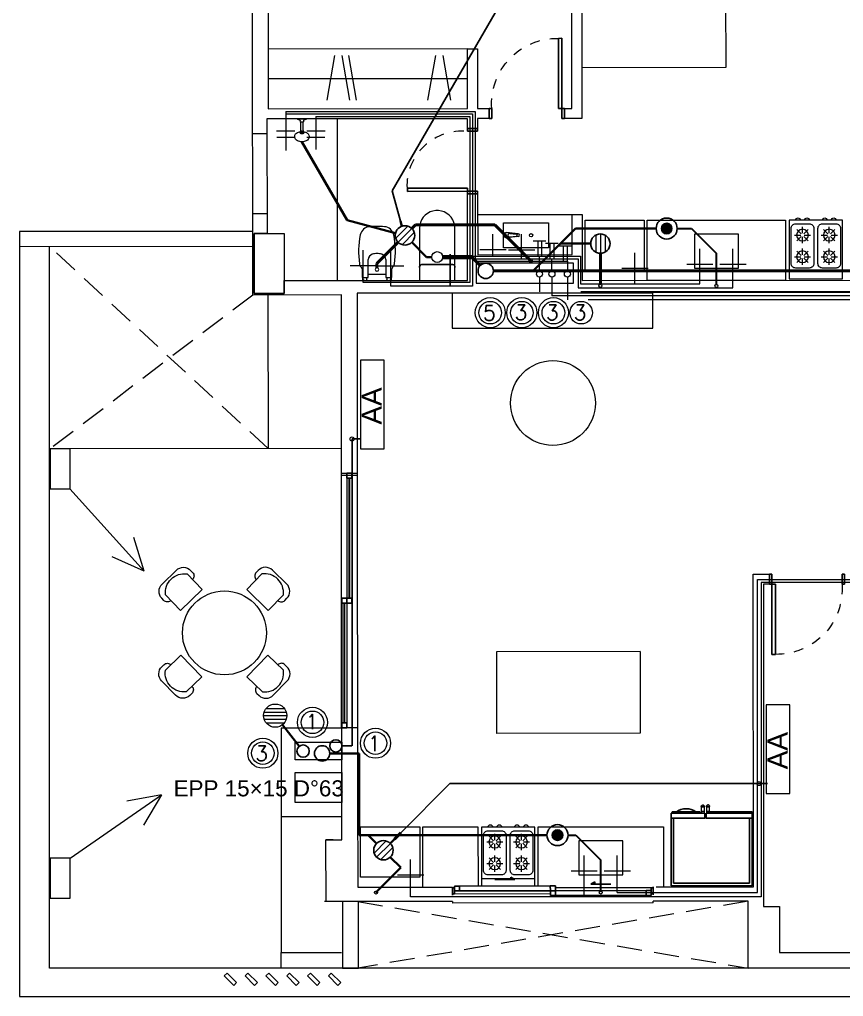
# Model space of a CAD drawing. Header units: millimetres. Extents: x 539 to 842, y -453 to -96.
# Drawn here: x 792.75 to 800.97, y -296.71 to -286.97 of the extents above; entities that cross this region are included whole.
import ezdxf

# ---------------------------------------------------------------- set-up
doc = ezdxf.new("R2010")
doc.units = ezdxf.units.MM
doc.header["$LTSCALE"] = 0.1
for name, pattern in [('ACAD_ISO02W100', [15, 12, -3]), ('CONTINUA', [0]), ('HIDDEN', [0.375, 0.25, -0.125]), ('Trazo', [0.00635, 0.003175, -0.003175])]:
    doc.linetypes.add(name, pattern=pattern)
doc.layers.get('0').update_dxf_attribs({"lineweight": 5})
for name, color, linetype, lineweight in [('00-Agua Caliente', 1, 'Continuous', 20), ('00-Agua Fria', 5, 'ACAD_ISO02W100', 20), ('00-Texto AC', 7, 'Continuous', 18), ('00-Texto AF', 7, 'Continuous', 18), ('A-DETL-GENF', 7, 'Continuous', 5), ('A-DOOR', 7, 'Continuous', 5), ('A-GENM', 7, 'Continuous', 5), ('A-GLAZ', 7, 'Continuous', 5), ('A-GLAZ-CURT', 7, 'Continuous', 5), ('A-GLAZ-CWMG', 7, 'Continuous', 5), ('A-GLAZ-SILL', 7, 'Continuous', 5), ('A-Texto Pluvial', 7, 'Continuous', 20), ('Arq-Equipamiento', 250, 'Continuous', 5), ('Lavarropa', 7, 'HIDDEN', 5), ('MUEBLES', 250, 'Continuous', 5), ('P-SANR-FIXT', 7, 'Continuous', 5)]:
    doc.layers.add(name, color=color, linetype=linetype, lineweight=lineweight)
for name, color, linetype in [('00-Pluvial', 40, 'Continuous'), ('00-Secundario', 24, 'Continuous'), ('00-Ventilacion', 3, 'Continuous'), ('Secundario', 24, 'Continuous'), ('Textos', 7, 'Continuous')]:
    doc.layers.add(name, color=color, linetype=linetype)
doc.layers.add('00-Primario', color=7, linetype='Continuous', true_color=0xff2400)
doc.layers.add('A-DOOR-HDLN', color=5, linetype='Trazo', lineweight=5, true_color=0x0000ff)
doc.styles.add('Arial', font='arial.ttf', dxfattribs={"height": 0.245883})
doc.styles.add('Romans', font='romans.shx')
doc.styles.get("Standard").update_dxf_attribs({"font": 'arial.ttf'})

# ---------------------------------------------------------------- blocks, each defined once
blk = doc.blocks.new('Family6 - Puerta OBLAK - Baño-2882893-1-TORRE-ARQ-PB')
at = {"layer": 'A-DOOR', "color": 8, "lineweight": 25}
for p, q in [((-0.3, 0.05), (-0.325, 0.05)), ((-0.325, 0.05), (-0.325, -0.05)), ((-0.3, -0.05), (-0.3, 0.05)), ((0.325, 0.05), (0.3, 0.05)), ((0.3, 0.05), (0.3, -0.05)), ((0.325, -0.05), (0.325, 0.05)), ((-0.325, -0.05), (-0.3, -0.05)), ((-0.2685, -0.0508), (-0.3, -0.0508)), ((-0.3, -0.0508), (-0.3, -0.6507)), ((-0.2685, -0.6507), (-0.2685, -0.0508)), ((0.3, -0.05), (0.325, -0.05)), ((-0.3, -0.6507), (-0.2685, -0.6507))]:
    blk.add_line(p, q, dxfattribs=at)
at = {"layer": 'A-DOOR-HDLN', "color": 8}
blk.add_arc((-0.2437, -0.1049), 0.5464, 267.40168, 5.68796, dxfattribs=at)
blk = doc.blocks.new('Family5 - Puerta OPBLAK - Dormitorio-2880729-1-TORRE-ARQ-PB')
at = {"layer": 'A-DOOR', "color": 8, "lineweight": 25}
for p, q in [((-0.35, 0.05), (-0.375, 0.05)), ((-0.375, 0.05), (-0.375, -0.05)), ((-0.35, -0.05), (-0.35, 0.05)), ((0.375, 0.05), (0.35, 0.05)), ((0.35, 0.05), (0.35, -0.05)), ((0.375, -0.05), (0.375, 0.05)), ((-0.375, -0.05), (-0.35, -0.05)), ((0.35, -0.05), (0.315, -0.05)), ((0.315, -0.05), (0.315, -0.75)), ((0.35, -0.75), (0.35, -0.05)), ((0.35, -0.05), (0.375, -0.05)), ((0.315, -0.75), (0.35, -0.75))]:
    blk.add_line(p, q, dxfattribs=at)
at = {"layer": 'A-DOOR-HDLN', "color": 8}
blk.add_arc((0.3017, -0.0967), 0.6534, 175.89838, 271.16402, dxfattribs=at)
blk = doc.blocks.new('Windows_Opening-Slide_UFME_Fenetre_Coulissante_2V - 1_20 x 2_00-2724253-1-TORRE-ARQ-PB')
at = {"layer": 'A-GLAZ', "color": 8, "lineweight": 25}
for p, q in [((-0.5775, 0.1), (-0.3775, 0.1)), ((-0.4175, 0.1231), (-0.4175, 0.1)), ((-0.3775, 0.1), (-0.4175, 0.1231)), ((0.5775, 0.148), (0.3775, 0.148)), ((-1, 0.072), (-1, -0.008)), ((-1, 0.063), (-0.98, 0.063)), ((-1, 0.005), (-1, 0.063)), ((-0.98, 0.005), (-1, 0.005)), ((-0.98, 0.063), (-0.98, 0.034)), ((-0.98, 0.034), (-0.98, -0.014)), ((-0.93, 0.034), (-0.98, 0.034)), ((-0.025, 0.034), (-0.93, 0.034)), ((-0.93, 0.034), (-0.93, -0.014)), ((-0.93, -0.014), (-0.93, 0.034)), ((-0.025, 0.082), (0.025, 0.082)), ((-0.025, 0.034), (-0.025, 0.082)), ((-0.025, -0.014), (-0.025, 0.034)), ((0.025, 0.034), (-0.025, 0.034)), ((-0.025, 0.034), (-0.025, -0.014)), ((0.025, 0.034), (-0.025, 0.034)), ((0.025, 0.034), (0.025, 0.082)), ((0.025, 0.082), (0.93, 0.082)), ((0.025, 0.082), (0.025, 0.034)), ((0.025, -0.014), (0.025, 0.034)), ((0.93, 0.034), (0.025, 0.034)), ((0.93, 0.082), (0.93, 0.034)), ((0.93, 0.082), (0.98, 0.082)), ((0.93, 0.034), (0.93, 0.082)), ((0.98, 0.034), (0.93, 0.034)), ((0.98, 0.082), (0.98, 0.034)), ((0.98, 0.063), (1, 0.063)), ((0.98, 0.005), (0.98, 0.034)), ((1, 0.005), (0.98, 0.005)), ((1, -0.008), (1, 0.072)), ((1, 0.063), (1, 0.005)), ((-0.98, -0.014), (-0.93, -0.014)), ((-0.93, -0.014), (-0.025, -0.014)), ((-0.025, -0.014), (0.025, -0.014))]:
    blk.add_line(p, q, dxfattribs=at)
at = {"layer": 'A-GLAZ', "lineweight": 25}
for p, q in [((0.3775, 0.148), (0.4175, 0.1711)), ((0.4175, 0.1711), (0.4175, 0.148))]:
    blk.add_line(p, q, dxfattribs=at)
at = {"layer": 'A-GLAZ', "color": 8}
for p, q in [((-0.98, 0.063), (-0.025, 0.063)), ((0.98, 0.005), (0.025, 0.005))]:
    blk.add_line(p, q, dxfattribs=at)
at = {"layer": 'A-GLAZ-SILL', "color": 8}
for p, q in [((-1, -0.088), (-1, -0.072)), ((-1, -0.088), (1, -0.088)), ((1, -0.072), (1, -0.088))]:
    blk.add_line(p, q, dxfattribs=at)
blk = doc.blocks.new('Cocina 51cm')
at = {"layer": 'MUEBLES', "color": 8}
for p, q in [((-0.255, -0.036), (0, -0.036)), ((0, -0.036), (0.255, -0.036)), ((-0.2145, -0.1846), (-0.1515, -0.1846)), ((-0.1908, -0.1273), (-0.1462, -0.1718)), ((-0.1335, -0.1035), (-0.1335, -0.1666)), ((-0.0762, -0.1273), (-0.1207, -0.1718)), ((-0.1154, -0.1846), (-0.0524, -0.1846)), ((0.0524, -0.1846), (0.1154, -0.1846)), ((0.0762, -0.1273), (0.1207, -0.1718)), ((0.1335, -0.1035), (0.1335, -0.1666)), ((0.1908, -0.1273), (0.1462, -0.1718)), ((0.1515, -0.1846), (0.2145, -0.1846)), ((-0.1462, -0.1973), (-0.1908, -0.2419)), ((-0.1335, -0.2026), (-0.1335, -0.2656)), ((-0.1207, -0.1973), (-0.0762, -0.2419)), ((0.1207, -0.1973), (0.0762, -0.2419)), ((0.1335, -0.2026), (0.1335, -0.2656)), ((0.1462, -0.1973), (0.1908, -0.2419)), ((-0.1908, -0.3433), (-0.1462, -0.3879)), ((-0.1335, -0.3196), (-0.1335, -0.3826)), ((-0.0762, -0.3433), (-0.1207, -0.3879)), ((0.0762, -0.3433), (0.1207, -0.3879)), ((0.1335, -0.3196), (0.1335, -0.3826)), ((0.1908, -0.3433), (0.1462, -0.3879)), ((-0.2145, -0.4006), (-0.1515, -0.4006)), ((-0.1462, -0.4134), (-0.1908, -0.4579)), ((-0.1335, -0.4187), (-0.1335, -0.4817)), ((-0.1207, -0.4134), (-0.0762, -0.4579)), ((-0.1154, -0.4006), (-0.0524, -0.4006)), ((0.0524, -0.4006), (0.1154, -0.4006)), ((0.1207, -0.4134), (0.0762, -0.4579)), ((0.1335, -0.4187), (0.1335, -0.4817)), ((0.1462, -0.4134), (0.1908, -0.4579)), ((0.1515, -0.4006), (0.2145, -0.4006))]:
    blk.add_line(p, q, dxfattribs=at)
blk.add_lwpolyline([(-0.265, 0.036), (0.265, 0.036), (0.265, -0.5492), (-0.265, -0.5492)], close=True, dxfattribs=at)
for points in [[(-0.201, -0.5132), (-0.0659, -0.5132, 0.414214), (-0.0209, -0.4682), (-0.0209, -0.117, 0.414214), (-0.0659, -0.072), (-0.201, -0.072, 0.414214), (-0.246, -0.117), (-0.246, -0.4682, 0.414214)], [(0.0659, -0.5132), (0.201, -0.5132, 0.414214), (0.246, -0.4682), (0.246, -0.117, 0.414214), (0.201, -0.072), (0.0659, -0.072, 0.414214), (0.0209, -0.117), (0.0209, -0.4682, 0.414214)]]:
    blk.add_lwpolyline(points, format="xyb", close=True, dxfattribs=at)
for centre in [(-0.1335, -0.1846), (0.1335, -0.1846), (-0.1335, -0.4006), (0.1335, -0.4006)]:
    blk.add_circle(centre, 0.0585, dxfattribs=at)
for centre in [(-0.1782, -0.5492), (-0.0887, -0.5492), (0.0887, -0.5492), (0.1782, -0.5492)]:
    blk.add_arc(centre, 0.0225, 180, 0, dxfattribs=at)
blk = doc.blocks.new('GE_Profile_Stainless_Steel_256_cu_ft_Side-by-Side_Refrigerator_ENERGY_STAR_7908 - GE_Profile_Stainless_Steel_256_cu_ft_Side-by-Side_Refrigerator_ENERGY_STAR_7908-2745218-2-TORRE-ARQ- PB _-2_14_')
at = {"layer": 'A-GENM', "color": 8, "lineweight": 25}
for p, q in [((-0.404, 0.4445), (-0.404, -0.2302)), ((0.404, 0.4445), (-0.404, 0.4445)), ((-0.3786, -0.2302), (-0.3786, 0.4191)), ((-0.3786, 0.4191), (0.3786, 0.4191)), ((0.3786, 0.4191), (0.3786, -0.2302)), ((0.404, -0.2302), (0.404, 0.4445)), ((-0.067, -0.2302), (-0.404, -0.2302)), ((-0.404, -0.2302), (-0.404, -0.2805)), ((-0.404, -0.2302), (-0.3786, -0.2302)), ((-0.404, -0.2805), (-0.067, -0.2805)), ((-0.1175, -0.2805), (-0.3937, -0.2805)), ((-0.3937, -0.2805), (-0.3937, -0.2912)), ((-0.3937, -0.2912), (-0.1175, -0.2912)), ((-0.1552, -0.29), (-0.3526, -0.29)), ((-0.1175, -0.2912), (-0.1175, -0.2805)), ((-0.067, -0.2805), (-0.067, -0.2302)), ((0.404, -0.2302), (-0.0543, -0.2302)), ((-0.0543, -0.2302), (-0.0543, -0.2805)), ((-0.0543, -0.2805), (0.404, -0.2805)), ((0.404, -0.2805), (-0.0316, -0.2805)), ((-0.0316, -0.2805), (-0.0316, -0.2912)), ((-0.0316, -0.2912), (0.404, -0.2912)), ((0.3786, -0.2302), (0.404, -0.2302)), ((0.404, -0.2805), (0.404, -0.2302)), ((0.404, -0.2912), (0.404, -0.2805))]:
    blk.add_line(p, q, dxfattribs=at)
at = {"layer": 'A-GENM', "color": 8}
for p, q in [((-0.103, -0.3007), (-0.103, -0.2833)), ((-0.0712, -0.284), (-0.0712, -0.3014)), ((-0.0543, -0.2302), (-0.067, -0.2302)), ((-0.0508, -0.3023), (-0.0508, -0.2849)), ((-0.0191, -0.2912), (-0.0191, -0.3015)), ((-0.103, -0.3381), (-0.103, -0.3007)), ((-0.103, -0.3451), (-0.103, -0.3381)), ((-0.0712, -0.3014), (-0.0712, -0.3391)), ((-0.0712, -0.3391), (-0.0712, -0.3462)), ((-0.0508, -0.3399), (-0.0508, -0.3023)), ((-0.0508, -0.347), (-0.0508, -0.3399)), ((-0.0191, -0.3015), (-0.0191, -0.3389)), ((-0.0191, -0.3389), (-0.0191, -0.346))]:
    blk.add_line(p, q, dxfattribs=at)
at = {"layer": 'A-GENM', "color": 8, "flags": 128}
for points in [[(-0.103, -0.3381), (-0.103, -0.3378), (-0.103, -0.3373), (-0.103, -0.3365), (-0.103, -0.3354), (-0.103, -0.3341), (-0.103, -0.3325), (-0.103, -0.3307), (-0.103, -0.3286), (-0.103, -0.3262), (-0.103, -0.3236), (-0.103, -0.3208), (-0.103, -0.3177), (-0.103, -0.3143), (-0.103, -0.3108), (-0.103, -0.307), (-0.103, -0.303), (-0.103, -0.3007)], [(-0.0191, -0.3015), (-0.0191, -0.3056), (-0.0191, -0.3096), (-0.0191, -0.3132), (-0.0191, -0.3167), (-0.0191, -0.3199), (-0.0191, -0.3229), (-0.0191, -0.3257), (-0.0191, -0.3281), (-0.0191, -0.3304), (-0.0191, -0.3324), (-0.0191, -0.3341), (-0.0191, -0.3356), (-0.0191, -0.3368), (-0.0191, -0.3377), (-0.0191, -0.3384), (-0.0191, -0.3388), (-0.0191, -0.3389)]]:
    blk.add_lwpolyline(points, dxfattribs=at)
at = {"layer": 'A-GENM', "color": 8, "lineweight": 25, "flags": 128}
for points in [[(-0.0712, -0.3462), (-0.0772, -0.3431), (-0.0836, -0.3415), (-0.0903, -0.3413), (-0.0968, -0.3425), (-0.103, -0.3451)], [(-0.103, -0.3451), (-0.1024, -0.3492), (-0.1009, -0.3529), (-0.0985, -0.3562), (-0.0953, -0.3587), (-0.0916, -0.3604), (-0.0876, -0.361), (-0.0836, -0.3606), (-0.0797, -0.3592), (-0.0764, -0.3569), (-0.0738, -0.3538), (-0.072, -0.3501), (-0.0712, -0.3462)], [(-0.0191, -0.346), (-0.0252, -0.3433), (-0.0317, -0.3421), (-0.0384, -0.3423), (-0.0449, -0.344), (-0.0508, -0.347)], [(-0.0508, -0.347), (-0.05, -0.351), (-0.0483, -0.3546), (-0.0456, -0.3577), (-0.0423, -0.36), (-0.0385, -0.3614), (-0.0344, -0.3618), (-0.0304, -0.3612), (-0.0267, -0.3595), (-0.0235, -0.357), (-0.0211, -0.3538), (-0.0196, -0.35), (-0.0191, -0.346)]]:
    blk.add_lwpolyline(points, dxfattribs=at)
at = {"layer": 'A-GENM', "color": 8, "lineweight": 25}
blk.add_arc((-0.2539, -0.1634), 0.1605, 232.06769, 307.93231, dxfattribs=at)
at = {"layer": 'A-GENM', "color": 8}
for centre, start_param, end_param in [((-0.0879, -0.302), 0.990204, 2.086934), ((-0.0341, -0.3028), 1.493351, 2.151389)]:
    blk.add_ellipse(centre, major_axis=(0.0304, 0), ratio=0.707107, start_param=start_param, end_param=end_param, dxfattribs=at)
for points in [[(-0.103, -0.3007), (-0.0991, -0.299), (-0.0915, -0.2973), (-0.0802, -0.298), (-0.074, -0.3001), (-0.0712, -0.3014)], [(-0.0508, -0.3023), (-0.0471, -0.3005), (-0.0396, -0.2984), (-0.0283, -0.2986), (-0.022, -0.3003), (-0.0191, -0.3015)]]:
    blk.add_open_spline(points, degree=3, knots=[0, 0, 0, 0, 0.4, 0.7, 1, 1, 1, 1], dxfattribs=at)
blk = doc.blocks.new('Shower-Valve_Trim-KOHLER-Alteo-K-TS45106 - 2_5 GPM_ 2BZ-Oil-Rubed Nickel-V7-2-TORRE-ARQ- PB _-2_14_')
at = {"layer": 'P-SANR-FIXT', "color": 8}
for p, q in [((2.5274, -14.2181), (2.5169, -14.2613)), ((2.5304, -14.2201), (2.5274, -14.2181)), ((2.5169, -14.2613), (2.5063, -14.3045)), ((2.5063, -14.3045), (2.5099, -14.304)), ((2.5273, -14.281), (2.5422, -14.2823)), ((2.5491, -14.2543), (2.5352, -14.2486)), ((2.5433, -14.2816), (2.544, -14.2785)), ((2.544, -14.2785), (2.5489, -14.2585)), ((2.544, -14.2785), (2.6228, -14.2978)), ((2.5489, -14.2585), (2.5496, -14.2555)), ((2.6277, -14.2778), (2.5489, -14.2585)), ((2.6228, -14.2978), (2.6275, -14.299)), ((2.6273, -14.3012), (2.6353, -14.3032)), ((2.6277, -14.2778), (2.6324, -14.2789)), ((2.6412, -14.2788), (2.6333, -14.2768)), ((2.6353, -14.3032), (2.6403, -14.3044)), ((2.6412, -14.2788), (2.6463, -14.28))]:
    blk.add_line(p, q, dxfattribs=at)
for centre, radius, start, end in [((2.5286, -14.2227), 0.00317, 6.88973, 54.99277), ((2.3096, -14.2492), 0.2237, 0.86448, 6.88973), ((2.5094, -14.3008), 0.00318, 277.49573, 325.59877), ((2.3275, -14.1762), 0.2237, 325.59877, 331.62402), ((2.527, -14.284), 0.00308, 84.79207, 151.62402), ((2.5364, -14.2458), 0.00308, 180.86448, 247.69643), ((2.5423, -14.2813), 0.000995, 264.79207, 346.24425), ((2.5487, -14.2552), 0.000995, 346.24425, 67.69643), ((2.629, -14.2944), 0.00706, 209.18005, 256.24425), ((2.6316, -14.2837), 0.00706, 76.24425, 123.30845), ((2.7252, -14.3132), 0.0905, 173.6216, 201.40538), ((2.6532, -14.2979), 0.0156, 203.24425, 228.68804), ((2.6423, -14.2962), 0.00848, 256.24425, 285.40268), ((2.7256, -14.3114), 0.0905, 131.08312, 158.8669), ((2.6414, -14.2929), 0.0119, 285.40268, 336.41209), ((2.6547, -14.2917), 0.0156, 103.80047, 129.24425), ((2.6364, -14.3294), 0.0206, 46.321, 64.72443), ((2.6442, -14.2882), 0.00848, 47.08582, 76.24425), ((2.6419, -14.2907), 0.0119, 356.07641, 47.08582), ((2.639, -14.2912), 0.0148, 333.96033, 346.24425), ((2.639, -14.2912), 0.0148, 346.24425, 358.52817), ((2.6544, -14.2561), 0.0206, 267.76407, 286.1675), ((2.697, -14.2785), 0.0469, 98.13329, 131.08312), ((2.696, -14.2716), 0.0399, 63.16756, 98.13329), ((2.6956, -14.2724), 0.0408, 36.25317, 63.16756), ((2.6759, -14.2869), 0.0652, 13.90573, 36.25317), ((2.642, -14.2919), 0.0998, 333.27475, 346.24425), ((2.642, -14.2919), 0.0998, 346.24425, 359.21375), ((2.6548, -14.2921), 0.0869, 359.21375, 13.90573), ((2.6846, -14.3292), 0.0469, 201.40538, 234.35521), ((2.6805, -14.3348), 0.0399, 234.35521, 269.32094), ((2.6805, -14.334), 0.0408, 269.32094, 296.23533), ((2.6697, -14.312), 0.0652, 296.23533, 318.58277), ((2.6535, -14.2977), 0.0869, 318.58277, 333.27475)]:
    blk.add_arc(centre, radius, start, end, dxfattribs=at)
for centre, major_axis, start_param, end_param in [((2.63, -14.289), (0.0025, 0.01), 3.141593, 4.712389), ((2.63, -14.289), (0.0025, 0.01), 4.712389, 6.283185), ((2.6499, -14.2938), (0.0042, 0.0171), 2.888228, 4.712389), ((2.6499, -14.2938), (0.00241, 0.00985), 3.041039, 4.712389), ((2.6499, -14.2938), (0.0042, 0.0171), 4.712389, 6.53655), ((2.6499, -14.2938), (0.00241, 0.00985), 4.712389, 6.383739)]:
    blk.add_ellipse(centre, major_axis=major_axis, ratio=0.707107, start_param=start_param, end_param=end_param, dxfattribs=at)
for points in [[(2.6393, -14.2912), (2.6389, -14.2927), (2.6378, -14.2956), (2.6351, -14.2992), (2.632, -14.301), (2.6293, -14.3015), (2.628, -14.3014), (2.6273, -14.3012)], [(2.6393, -14.2912), (2.6397, -14.2897), (2.64, -14.2867), (2.6392, -14.2823), (2.6374, -14.2792), (2.6352, -14.2775), (2.634, -14.277), (2.6333, -14.2768)]]:
    blk.add_open_spline(points, degree=3, knots=[1.570796, 1.570796, 1.570796, 1.570796, 1.963495, 2.356194, 2.748894, 2.945243, 3.141593, 3.141593, 3.141593, 3.141593], dxfattribs=at)
blk = doc.blocks.new('Sanitary_Toilets_Ceramica-Catalano_Zero-70-One-Piece-Close-Coupled-Syphonic - Default-V1-2-TORRE-ARQ- PB _-2_14_')
at = {"layer": 'A-DETL-GENF', "color": 8}
for p, q in [((0.0444, 0.177), (0.0015, 0.177)), ((0.0887, 0.177), (0.0444, 0.177)), ((0.1331, 0.177), (0.0887, 0.177)), ((0.1331, 0.177), (0.1423, 0.1755)), ((0.524, 0.177), (0.1331, 0.177)), ((0.1423, 0.1755), (0.1331, 0.177)), ((0.1423, 0.1755), (0.1507, 0.1713)), ((0.1507, 0.1713), (0.1423, 0.1755)), ((0.1507, 0.1713), (0.1573, 0.1646)), ((0.1573, 0.1646), (0.1507, 0.1713)), ((0.1573, 0.1646), (0.1616, 0.1563)), ((0.1616, 0.1563), (0.1573, 0.1646)), ((0.1616, 0.1563), (0.1631, 0.147)), ((0.1631, 0.147), (0.1616, 0.1563)), ((0.1631, 0.147), (0.1631, -0.147)), ((0.1631, 0.098), (0.1631, 0.147)), ((0.1631, 0.049), (0.1631, 0.098)), ((0.5531, 0.1746), (0.524, 0.177)), ((0.5815, 0.1674), (0.5531, 0.1746)), ((0.6082, 0.1557), (0.5815, 0.1674)), ((0.6327, 0.1397), (0.6082, 0.1557)), ((0.6542, 0.1199), (0.6327, 0.1397)), ((0.6722, 0.0968), (0.6542, 0.1199)), ((0.1631, 0), (0.1631, 0.049)), ((0.6861, 0.0711), (0.6722, 0.0968)), ((0.6956, 0.0435), (0.6861, 0.0711)), ((0.7004, 0.0146), (0.6956, 0.0435)), ((0.7004, -0.0146), (0.7004, 0.0146)), ((0.1631, -0.049), (0.1631, 0)), ((0.1631, -0.098), (0.1631, -0.049)), ((0.6542, -0.1199), (0.6722, -0.0968)), ((0.6722, -0.0968), (0.6861, -0.0711)), ((0.6861, -0.0711), (0.6956, -0.0435)), ((0.6956, -0.0435), (0.7004, -0.0146)), ((0.0015, -0.177), (0.0444, -0.177)), ((0.0444, -0.177), (0.0887, -0.177)), ((0.0887, -0.177), (0.1331, -0.177)), ((0.1423, -0.1755), (0.1331, -0.177)), ((0.1331, -0.177), (0.1423, -0.1755)), ((0.1331, -0.177), (0.524, -0.177)), ((0.1507, -0.1713), (0.1423, -0.1755)), ((0.1423, -0.1755), (0.1507, -0.1713)), ((0.1573, -0.1646), (0.1507, -0.1713)), ((0.1507, -0.1713), (0.1573, -0.1646)), ((0.1616, -0.1563), (0.1573, -0.1646)), ((0.1573, -0.1646), (0.1616, -0.1563)), ((0.1631, -0.147), (0.1616, -0.1563)), ((0.1616, -0.1563), (0.1631, -0.147)), ((0.1631, -0.147), (0.1631, -0.098)), ((0.524, -0.177), (0.5531, -0.1746)), ((0.5531, -0.1746), (0.5815, -0.1674)), ((0.5815, -0.1674), (0.6082, -0.1557)), ((0.6082, -0.1557), (0.6327, -0.1397)), ((0.6327, -0.1397), (0.6542, -0.1199))]:
    blk.add_line(p, q, dxfattribs=at)
blk = doc.blocks.new('Vitreous china bidet _ Debba _ Roca _ 355994xx0 - White - Debba- Roca-2705266-2-TORRE-ARQ- PB _-2_14_')
at = {"layer": 'P-SANR-FIXT', "color": 8}
for p, q in [((0.0357, 0.0802), (0.0357, 0.2622)), ((0.2143, 0.2622), (0.2143, 0.0802)), ((-0.0236, 0.1689), (-0.0236, 0.0802)), ((0.0357, 0.1159), (0.2143, 0.1159)), ((0.2736, 0.0802), (0.2738, 0.1687)), ((-0.0236, 0.0802), (-0.0194, 0.0802)), ((-0.0194, 0.0802), (-0.0194, 0.0596)), ((-0.0194, 0.0802), (0.0221, 0.0802)), ((-0.0194, 0.0596), (-0.006, 0.0596)), ((-0.006, 0.0596), (-0.006, 0.0508)), ((0.0221, 0.0802), (0.0357, 0.0802)), ((0.0221, 0.0596), (0.0221, 0.0802)), ((0.026, 0.0596), (0.0221, 0.0596)), ((0.026, 0.0508), (0.026, 0.0596)), ((0.2143, 0.0802), (0.2279, 0.0802)), ((0.224, 0.0596), (0.2279, 0.0596)), ((0.224, 0.0508), (0.224, 0.0596)), ((0.2279, 0.0802), (0.2694, 0.0802)), ((0.2279, 0.0596), (0.2279, 0.0802)), ((0.256, 0.0508), (0.256, 0.0596)), ((0.256, 0.0596), (0.2694, 0.0596)), ((0.2694, 0.0596), (0.2694, 0.0802)), ((0.2694, 0.0802), (0.2736, 0.0802))]:
    blk.add_line(p, q, dxfattribs=at)
for centre, radius, start, end in [((0.0575, 0.4868), 0.1013, 93.86915, 168.75559), ((0.125, -0.5106), 1.1009, 86.13085, 93.86915), ((0.1925, 0.4868), 0.1013, 11.24441, 86.13085), ((0.8089, 0.3374), 0.8673, 168.75559, 187.87391), ((-0.5589, 0.3374), 0.8673, 352.12609, 11.24441), ((0.1, 0.2529), 0.0649, 110.16908, 171.83092), ((0.1293, 0.1353), 0.1859, 91.32885, 106.15101), ((0.1207, 0.1353), 0.1859, 73.84899, 88.67115), ((0.15, 0.2529), 0.0649, 8.16908, 69.83092), ((0.0086, 0.2267), 0.0594, 187.87391, 225.1331), ((0.2414, 0.2267), 0.0594, 311.25476, 352.12609), ((-0.0411, 0.1689), 0.0175, 0, 63.70008), ((0.125, 0.1608), 0.0175, 0, 180), ((0.125, 0.1608), 0.0175, 180, 0), ((0.2904, 0.1686), 0.0167, 126.27151, 179.72849)]:
    blk.add_arc(centre, radius, start, end, dxfattribs=at)
blk = doc.blocks.new('Bacha 45x25cm')
at = {"layer": 'MUEBLES', "color": 8}
for p, q in [((0.1116, 0.1456), (0.0994, 0.0278)), ((0.1062, 0.0625), (0.1134, 0.1271)), ((0.1367, 0.1258), (0.1438, 0.0625)), ((0.1384, 0.1456), (0.1506, 0.0278))]:
    blk.add_line(p, q, dxfattribs=at)
blk.add_lwpolyline([(0, 0.45), (0.25, 0.45), (0.25, 0), (0, 0)], close=True, dxfattribs=at)
blk.add_circle((0.125, 0.275), 0.0166, dxfattribs=at)
for centre, radius, start, end in [((0.125, 0.1456), 0.0134, 0, 180), ((0.125, 0.1258), 0.0117, 360, 173.64144), ((0.125, 0.0278), 0.0256, 168.17214, 11.82786), ((0.125, 0.0625), 0.0188, 167.28289, 12.84679)]:
    blk.add_arc(centre, radius, start, end, dxfattribs=at)
blk = doc.blocks.new('Panel de sistema - Acristalado-1102633-TORRE1-1 PISO')
at = {"layer": 'A-GLAZ-CURT', "lineweight": 18}
for p, q in [((0.5973, 0.005), (-0.5973, 0.005)), ((-0.5973, 0.005), (-0.5973, -0.005)), ((0.5973, -0.005), (0.5973, 0.005)), ((-0.5973, -0.005), (0.5973, -0.005))]:
    blk.add_line(p, q, dxfattribs=at)
blk = doc.blocks.new('Montante rectangular - 50x50-1102634-TORRE1-1 PISO')
at = {"layer": 'A-GLAZ-CWMG', "lineweight": 25}
for p, q in [((0, 0.025), (-0.05, 0.025)), ((-0.05, 0.025), (-0.05, -0.025)), ((0, -0.025), (0, 0.025)), ((-0.05, -0.025), (0, -0.025))]:
    blk.add_line(p, q, dxfattribs=at)
blk = doc.blocks.new('Montante rectangular - 50x50-1102635-TORRE1-1 PISO')
at = {"layer": 'A-GLAZ-CWMG', "lineweight": 25}
for p, q in [((-0.05, 0.025), (0, 0.025)), ((-0.05, -0.025), (-0.05, 0.025)), ((0, 0.025), (0, -0.025)), ((0, -0.025), (-0.05, -0.025))]:
    blk.add_line(p, q, dxfattribs=at)
blk = doc.blocks.new('Montante rectangular - 50x50-1088808-TORRE1-1 PISO')
at = {"layer": 'A-GLAZ-CWMG'}
for p, q in [((17.9027, 2.1642), (17.9027, 0.9696)), ((17.9527, 2.1642), (17.9527, 0.9696))]:
    blk.add_line(p, q, dxfattribs=at)
blk = doc.blocks.new('mesad')
at = {"layer": 'MUEBLES'}
for points in [[(-0.3235, 0.533), (-0.3235, 0.533, 0.414214), (-0.3245, 0.6037), (-0.3454, 0.6241, 0.414214), (-0.4868, 0.6222), (-0.6263, 0.4788, 0.414214), (-0.6244, 0.3374), (-0.6035, 0.3171, 0.414214), (-0.5328, 0.318), (-0.5328, 0.318)], [(0.3235, 0.533), (0.3235, 0.533, -0.414214), (0.3245, 0.6037), (0.3454, 0.6241, -0.414214), (0.4868, 0.6222), (0.6263, 0.4788, -0.414214), (0.6244, 0.3374), (0.6035, 0.3171, -0.414214), (0.5328, 0.318), (0.5328, 0.318)], [(-0.533, -0.3235), (-0.533, -0.3235, 0.414214), (-0.6037, -0.3245), (-0.6241, -0.3454, 0.414214), (-0.6222, -0.4868), (-0.4788, -0.6263, 0.414214), (-0.3374, -0.6244), (-0.3171, -0.6035, 0.414214), (-0.318, -0.5328), (-0.318, -0.5328)], [(0.533, -0.3235), (0.533, -0.3235, -0.414214), (0.6037, -0.3245), (0.6241, -0.3454, -0.414214), (0.6222, -0.4868), (0.4788, -0.6263, -0.414214), (0.3374, -0.6244), (0.3171, -0.6035, -0.414214), (0.318, -0.5328), (0.318, -0.5328)]]:
    blk.add_lwpolyline(points, format="xyb", dxfattribs=at)
for points in [[(-0.5893, 0.3731), (-0.4344, 0.2223), (-0.2251, 0.4372), (-0.3801, 0.5881, 0.490132)], [(0.5893, 0.3731), (0.4344, 0.2223), (0.2251, 0.4372), (0.3801, 0.5881, -0.490132)], [(-0.3731, -0.5893), (-0.2223, -0.4344), (-0.4372, -0.2251), (-0.5881, -0.3801, 0.490132)], [(0.3731, -0.5893), (0.2223, -0.4344), (0.4372, -0.2251), (0.5881, -0.3801, -0.490132)]]:
    blk.add_lwpolyline(points, format="xyb", close=True, dxfattribs=at)
at = {"layer": 'MUEBLES', "ltscale": 1e-05}
blk.add_circle((0, 0), 0.4185, dxfattribs=at)
blk = doc.blocks.new('Montante rectangular - 4x15 a 45_-1095820-TORRE1-1 PISO')
at = {"layer": 'A-GLAZ-CWMG', "lineweight": 25}
for p, q in [((-0.0619, 0.0336), (-0.0336, 0.0619)), ((0.0336, -0.0619), (-0.0619, 0.0336)), ((-0.0336, 0.0619), (0.0619, -0.0336)), ((0.0619, -0.0336), (0.0336, -0.0619))]:
    blk.add_line(p, q, dxfattribs=at)
blk = doc.blocks.new('T1-2 A 4P-2020')
at = {"color": 8, "lineweight": 5}
for p, q in [((4090.5396, 1308.9634), (4090.5337, 1314.8459)), ((4090.6903, 1314.2311), (4090.6938, 1310.8216)), ((4093.725, 1310.8246), (4093.7227, 1313.1418)), ((4093.8227, 1313.1419), (4093.8251, 1310.7247)), ((4095.2579, 1312.0473), (4095.2595, 1311.2334)), ((4092.6827, 1311.4188), (4090.6932, 1311.4168)), ((4092.6827, 1311.4188), (4092.7827, 1311.4189)), ((4092.6833, 1310.8235), (4092.6827, 1311.4188)), ((4092.7827, 1311.4189), (4092.7833, 1310.8236)), ((4091.3571, 1311.3521), (4091.2794, 1310.9089)), ((4091.429, 1311.3521), (4091.5067, 1310.9089)), ((4091.4948, 1311.3521), (4091.5725, 1310.9089)), ((4092.3628, 1311.3521), (4092.285, 1310.9089)), ((4092.4364, 1311.3521), (4092.5141, 1310.9089)), ((4095.2596, 1311.2334), (4093.8255, 1311.2305)), ((4092.683, 1311.1212), (4090.6913, 1311.1212)), ((4090.6938, 1310.8216), (4092.6833, 1310.8235)), ((4092.7833, 1310.8236), (4092.9, 1310.8238)), ((4092.9001, 1310.7238), (4092.7834, 1310.7236)), ((4092.7834, 1310.7236), (4092.7835, 1310.6236)), ((4092.6819, 1310.722), (4090.6819, 1310.72)), ((4090.6819, 1310.72), (4090.683, 1309.5785)), ((4091.3815, 1310.72), (4091.3815, 1309.1075)), ((4092.682, 1310.6235), (4092.6819, 1310.722)), ((4090.682, 1310.573), (4090.538, 1310.5728)), ((4092.6827, 1310.6235), (4092.682, 1310.6235)), ((4092.7835, 1310.6236), (4092.7827, 1310.6236)), ((4092.6826, 1309.9985), (4092.6826, 1309.9735)), ((4092.6835, 1309.1095), (4092.6826, 1309.9735)), ((4092.6826, 1309.9735), (4092.6834, 1309.9735)), ((4092.7834, 1309.9736), (4092.7841, 1309.9736)), ((4092.7841, 1309.9736), (4092.7847, 1309.3656)), ((4090.682, 1309.773), (4090.538, 1309.7728)), ((4092.7843, 1309.7656), (4093.726, 1309.7666)), ((4093.726, 1309.7666), (4093.826, 1309.7667)), ((4093.7264, 1309.3666), (4093.726, 1309.7666)), ((4093.826, 1309.7667), (4093.8264, 1309.3667)), ((4094.4761, 1309.7098), (4095.8559, 1309.7112)), ((4094.4767, 1309.1098), (4094.4761, 1309.7098)), ((4095.8559, 1309.7112), (4095.8565, 1309.1112)), ((4090.554, 1309.5784), (4090.854, 1309.5787)), ((4090.683, 1309.5785), (4090.554, 1309.5784)), ((4090.554, 1309.5784), (4090.5546, 1308.9784)), ((4090.5546, 1308.9784), (4090.554, 1309.5784)), ((4090.854, 1309.5787), (4090.8546, 1308.9787)), ((4095.3861, 1309.5707), (4094.9461, 1309.5703)), ((4094.9461, 1309.5703), (4094.9465, 1309.2303)), ((4095.3865, 1309.2307), (4095.3861, 1309.5707)), ((4092.7847, 1309.3656), (4093.7264, 1309.3666)), ((4093.8264, 1309.3667), (4093.8267, 1309.1092)), ((4093.7415, 1309.2816), (4092.7698, 1309.2806)), ((4092.7698, 1309.2806), (4092.77, 1309.0806)), ((4093.7417, 1309.0816), (4093.7415, 1309.2816)), ((4094.9465, 1309.2303), (4095.3865, 1309.2307)), ((4090.8545, 1309.1077), (4091.5808, 1309.1084)), ((4090.8546, 1308.9787), (4090.8545, 1309.1077)), ((4091.5808, 1309.1084), (4092.6835, 1309.1095)), ((4092.77, 1309.0806), (4093.7417, 1309.0816)), ((4093.8267, 1309.1092), (4097.3823, 1309.1127)), ((4095.8565, 1309.1112), (4094.4767, 1309.1098)), ((4090.8546, 1308.9787), (4090.5546, 1308.9784)), ((4090.5546, 1308.9784), (4090.8546, 1308.9787)), ((4092.7701, 1308.9831), (4091.5809, 1308.9819)), ((4091.5809, 1308.9819), (4091.5827, 1307.1644)), ((4093.8268, 1308.9842), (4092.7701, 1308.9831)), ((4097.3824, 1308.9877), (4093.8268, 1308.9842)), ((4091.425, 1308.9643), (4090.5396, 1308.9634)), ((4091.4243, 1304.6412), (4091.425, 1308.9643)), ((4091.5827, 1307.1637), (4091.425, 1307.1643)), ((4091.5827, 1307.1637), (4091.5859, 1303.9873)), ((4095.5345, 1306.1782), (4095.6945, 1306.1784)), ((4095.5376, 1303.0602), (4095.5345, 1306.1782)), ((4095.6946, 1306.0784), (4095.6346, 1306.0783)), ((4095.6346, 1306.0783), (4095.6378, 1302.8628)), ((4094.4053, 1305.4065), (4092.9712, 1305.4036)), ((4092.9712, 1305.4036), (4092.9728, 1304.5897)), ((4094.4053, 1305.4065), (4094.4069, 1304.5926)), ((4091.4304, 1303.5271), (4091.4299, 1304.646)), ((4094.407, 1304.5926), (4092.9729, 1304.5897)), ((4091.5859, 1303.9873), (4091.5869, 1303.0563)), ((4092.237, 1303.6569), (4092.787, 1303.6575)), ((4092.2376, 1303.0569), (4092.237, 1303.6569)), ((4092.787, 1303.6575), (4092.7876, 1303.0675)), ((4093.387, 1303.6581), (4094.637, 1303.6593)), ((4093.3876, 1303.0681), (4093.387, 1303.6581)), ((4094.637, 1303.6593), (4094.6376, 1303.0593)), ((4091.3408, 1303.5271), (4091.2708, 1303.5269)), ((4091.2708, 1303.527), (4091.4304, 1303.5271)), ((4091.2714, 1302.912), (4091.2708, 1303.527)), ((4094.2322, 1303.5189), (4093.7922, 1303.5185)), ((4093.7922, 1303.5185), (4093.7925, 1303.1785)), ((4094.2325, 1303.1789), (4094.2322, 1303.5189)), ((4093.7925, 1303.1785), (4094.2325, 1303.1789)), ((4091.5869, 1303.0563), (4092.5342, 1303.0572)), ((4094.5642, 1303.0593), (4095.5376, 1303.0602)), ((4091.446, 1302.9121), (4091.2571, 1302.912)), ((4092.5344, 1302.9132), (4091.446, 1302.9121)), ((4095.4818, 1302.9162), (4094.5344, 1302.9152)), ((4095.4824, 1302.2477), (4095.4818, 1302.9162)), ((4095.6378, 1302.8628), (4095.7968, 1302.863)), ((4095.7968, 1302.863), (4095.7973, 1302.404)), ((4095.7973, 1302.404), (4096.6049, 1302.4048)), ((4096.635, 1302.2488), (4095.4824, 1302.2477))]:
    blk.add_line(p, q, dxfattribs=at)
at = {"color": 8}
for p, q in [((4093.65, 1310.8245), (4093.725, 1310.8246)), ((4093.8251, 1310.7247), (4093.6501, 1310.7245)), ((4088.5132, 1302.2477), (4088.5121, 1309.4481)), ((4090.6919, 1308.9641), (4090.6934, 1307.4311)), ((4091.4265, 1307.4318), (4088.7132, 1307.4292)), ((4091.4295, 1307.1853), (4091.5848, 1307.1853)), ((4091.5853, 1304.646), (4091.4295, 1304.646)), ((4090.8244, 1303.7613), (4090.8244, 1302.4027)), ((4095.4824, 1302.2477), (4088.5132, 1302.2477))]:
    blk.add_line(p, q, dxfattribs=at)
at = {"color": 8, "linetype": 'HIDDEN', "lineweight": 5, "ltscale": 10}
for p, q in [((4090.6934, 1307.4311), (4088.5121, 1309.4481)), ((4090.5396, 1308.9634), (4088.5188, 1307.4292)), ((4095.4818, 1302.9162), (4091.587, 1302.2477)), ((4091.587, 1302.9119), (4095.4824, 1302.2477))]:
    blk.add_line(p, q, dxfattribs=at)
at = {"color": 8}
for points in [[(4090.539, 1309.5978), (4088.2132, 1309.5978), (4088.2132, 1309.4478), (4090.5391, 1309.4501)], [(4088.2132, 1309.4478), (4088.2132, 1301.9653), (4099.4376, 1301.9653)], [(4088.7187, 1307.0292), (4088.7188, 1307.4292), (4088.5188, 1307.4292), (4088.5187, 1307.0292), (4088.7187, 1307.0292)], [(4091.43, 1304.6413), (4090.8244, 1304.6413), (4090.8244, 1303.7613), (4091.4303, 1303.7613)], [(4088.7181, 1302.946), (4088.7182, 1303.346), (4088.5182, 1303.346), (4088.5181, 1302.946), (4088.7181, 1302.946)], [(4090.8244, 1302.2477), (4090.8244, 1302.4027), (4091.4244, 1302.4027)]]:
    blk.add_lwpolyline(points, dxfattribs=at)
at = {"color": 8, "lineweight": 5}
blk.add_lwpolyline([(4094.5307, 1308.9829), (4092.5307, 1308.9829), (4092.5307, 1308.6329), (4094.5307, 1308.6329), (4094.5307, 1308.9829)], dxfattribs=at)
at = {"color": 8}
for points in [[(4090.9644, 1304.5013), (4091.4301, 1304.5013), (4091.4301, 1304.3263), (4090.9644, 1304.3263)], [(4090.9644, 1304.2013), (4091.4303, 1304.2013), (4091.4303, 1303.9013), (4090.9644, 1303.9013)], [(4091.5941, 1302.9119), (4091.4341, 1302.9119), (4091.4341, 1302.2477), (4091.5941, 1302.2477)]]:
    blk.add_lwpolyline(points, close=True, dxfattribs=at)
at = {"color": 8, "lineweight": 5}
blk.add_circle((4093.535, 1307.8859), 0.4233, dxfattribs=at)
at = {"layer": 'Lavarropa', "color": 8, "linetype": 'CONTINUA', "lineweight": 13}
for points in [[(4093.8558, 1309.7098), (4094.4458, 1309.7098), (4094.4458, 1309.2098), (4093.8558, 1309.2098)], [(4091.6167, 1303.6569), (4092.2067, 1303.6569), (4092.2067, 1303.1569), (4091.6167, 1303.1569)]]:
    blk.add_lwpolyline(points, close=True, dxfattribs=at)
at = {"color": 8, "lineweight": 5}
for name, p, xscale, rotation in [('Family5 - Puerta OPBLAK - Dormitorio-2880729-1-TORRE-ARQ-PB', (4093.275, 1310.7741), -1.000000000000009, 180.0572957222605), ('Shower-Valve_Trim-KOHLER-Alteo-K-TS45106 - 2_5 GPM_ 2BZ-Oil-Rubed Nickel-V7-2-TORRE-ARQ- PB _-2_14_', (4077.7773, 1316.5558), -1, 76.24425034768265), ('Family6 - Puerta OBLAK - Baño-2882893-1-TORRE-ARQ-PB', (4092.733, 1310.2986), -0.9999999999999913, 270.057295711756), ('Cocina 51cm', (4096.1586, 1309.1605), -1, 180), ('Family5 - Puerta OPBLAK - Dormitorio-2880729-1-TORRE-ARQ-PB', (4096.0695, 1306.1288), -1, 0.05729571961197167), ('GE_Profile_Stainless_Steel_256_cu_ft_Side-by-Side_Refrigerator_ENERGY_STAR_7908 - GE_Profile_Stainless_Steel_256_cu_ft_Side-by-Side_Refrigerator_ENERGY_STAR_7908-2745218-2-TORRE-ARQ- PB _-2_14_', (4095.1181, 1303.5146), -1, 180), ('Cocina 51cm', (4093.0885, 1303.1061), -1, 180), ('Windows_Opening-Slide_UFME_Fenetre_Coulissante_2V - 1_20 x 2_00-2724253-1-TORRE-ARQ-PB', (4093.5343, 1302.9862), -1, 0.05729571961181179)]:
    blk.add_blockref(name, p, dxfattribs=dict(at, xscale=xscale, rotation=rotation))
for name, p, rotation in [('Sanitary_Toilets_Ceramica-Catalano_Zero-70-One-Piece-Close-Coupled-Syphonic - Default-V1-2-TORRE-ARQ- PB _-2_14_', (4092.3802, 1309.106), 89.99999995422553), ('Bacha 45x25cm', (4093.0425, 1309.685), 269.9999997179184), ('mesad', (4090.2572, 1305.5922), 180)]:
    blk.add_blockref(name, p, dxfattribs=dict(at, rotation=rotation))
blk.add_blockref('Vitreous china bidet _ Debba _ Roca _ 355994xx0 - White - Debba- Roca-2705266-2-TORRE-ARQ- PB _-2_14_', (4091.6547, 1309.0568), dxfattribs=at)
at = {"color": 8, "extrusion": (0, 0, -1), "rotation": 90}
for p in [(-4091.5045, 1307.1853), (-4091.4545, 1305.9407)]:
    blk.add_blockref('Montante rectangular - 50x50-1102635-TORRE1-1 PISO', p, dxfattribs=at)
at = {"color": 8}
for p in [(4073.5768, 1304.9711), (4073.5268, 1303.7264)]:
    blk.add_blockref('Montante rectangular - 50x50-1088808-TORRE1-1 PISO', p, dxfattribs=at)
for name, p, rotation in [('Panel de sistema - Acristalado-1102633-TORRE1-1 PISO', (4091.5045, 1306.538), 90), ('Panel de sistema - Acristalado-1102633-TORRE1-1 PISO', (4091.4545, 1305.2934), 90), ('Montante rectangular - 50x50-1102634-TORRE1-1 PISO', (4091.5045, 1305.8907), 270), ('Montante rectangular - 50x50-1102634-TORRE1-1 PISO', (4091.4545, 1304.646), 270)]:
    blk.add_blockref(name, p, dxfattribs=dict(at, rotation=rotation))
at = {"color": 8, "extrusion": (0, 0, -1), "xscale": -1, "rotation": 180}
for p in [(-4090.3176, 1302.137), (-4090.5253, 1302.137), (-4090.7331, 1302.137), (-4090.9409, 1302.137), (-4091.1487, 1302.137), (-4091.3564, 1302.137)]:
    blk.add_blockref('Montante rectangular - 4x15 a 45_-1095820-TORRE1-1 PISO', p, dxfattribs=at)
blk = doc.blocks.new('LLP')
at = {"layer": '00-Agua Fria', "color": 0, "linetype": 'Continuous', "lineweight": 20}
for p, q in [((-1, 2.4), (1, 2.4)), ((-0.3, 2.4), (-0.3, 0)), ((0.3, 2.4), (0.3, 0))]:
    blk.add_line(p, q, dxfattribs=at)

msp = doc.modelspace()

# ---------------------------------------------------------------- hatches: boundary and pattern name
at = {"layer": '00-Primario', "lineweight": 100}
for points in [[(799.2555, -289.0516, 1), (799.1502, -289.0516, 1)], [(798.1664, -295.1034, 1), (798.0611, -295.1034, 1)]]:
    msp.add_hatch(color=256, dxfattribs=at).paths.add_polyline_path(points)

# ---------------------------------------------------------------- linework, layer by layer
at = {"layer": '00-Agua Caliente', "color": 1, "linetype": 'Continuous', "lineweight": 20}
for p, q in [((795.4021, -287.8836), (795.4021, -288.2736)), ((795.3109, -288.0763), (795.4933, -288.0763)), ((795.3122, -288.1393), (795.492, -288.1393)), ((797.756, -289.3523), (797.756, -289.1079)), ((796.4502, -289.6272), (796.4502, -289.2686)), ((797.6251, -289.2634), (797.8868, -289.2634)), ((799.8646, -289.6443), (799.8646, -289.2547)), ((796.3193, -289.424), (796.5811, -289.424)), ((799.9955, -289.4102), (799.7337, -289.4102)), ((798.7106, -295.676), (798.7106, -295.3066)), ((798.8415, -295.462), (798.5797, -295.462))]:
    msp.add_line(p, q, dxfattribs=at)
at = {"layer": '00-Agua Caliente', "linetype": 'ACAD_ISO02W100', "ltscale": 3}
for points in [[(795.4021, -287.8836), (797.292, -287.8836), (797.292, -289.3773), (798.212, -289.3773), (798.212, -289.4757)], [(798.212, -289.5357), (798.212, -289.764)], [(802.0183, -289.764), (798.212, -289.764)]]:
    msp.add_lwpolyline(points, dxfattribs=at)
at = {"layer": '00-Agua Caliente', "linetype": 'CONTINUA'}
for points in [[(795.4021, -287.908), (797.2639, -287.908), (797.2639, -289.6272), (796.4502, -289.6272)], [(797.2639, -289.3523), (798.3183, -289.3523), (798.3183, -289.6443), (799.8646, -289.6443)], [(798.058, -289.4757), (798.058, -289.3523)], [(798.058, -289.5357), (798.058, -289.7241)], [(801.9833, -289.7241), (798.058, -289.7241)], [(798.7106, -295.676), (800.1096, -295.676), (800.1096, -292.5544), (801.1165, -292.5544), (801.1165, -290.8477), (803.4774, -290.8477)]]:
    msp.add_lwpolyline(points, dxfattribs=at)
at = {"layer": '00-Agua Caliente', "color": 1, "linetype": 'CONTINUA', "lineweight": 20}
for centre in [(798.058, -289.5057), (798.212, -289.5057)]:
    msp.add_circle(centre, 0.03, dxfattribs=at)
at = {"layer": '00-Agua Caliente', "color": 1}
for centre, radius in [((798.0727, -289.8911), 0.15), ((798.0727, -289.8911), 0.1127), ((798.3506, -289.8911), 0.1127)]:
    msp.add_circle(centre, radius, dxfattribs=at)
at = {"layer": '00-Agua Fria', "color": 5, "linetype": 'Continuous', "lineweight": 20}
for p, q in [((795.7032, -287.9324), (795.7032, -288.2638)), ((795.6119, -288.0763), (795.7944, -288.0763)), ((795.6132, -288.1393), (795.7931, -288.1393)), ((797.4694, -289.3288), (797.4694, -289.1079)), ((796.1749, -289.589), (796.1749, -289.2686)), ((797.6003, -289.2634), (797.3386, -289.2634)), ((799.5339, -289.6044), (799.5339, -289.2547)), ((798.8869, -289.6044), (798.8869, -289.2936)), ((796.3058, -289.424), (796.044, -289.424)), ((799.0178, -289.449), (798.756, -289.449)), ((799.6648, -289.4102), (799.403, -289.4102)), ((798.3799, -295.7185), (798.3799, -295.3066)), ((796.6478, -295.7185), (796.6478, -295.3465)), ((796.7787, -295.5019), (796.517, -295.5019)), ((798.5108, -295.462), (798.249, -295.462))]:
    msp.add_line(p, q, dxfattribs=at)
at = {"layer": '00-Agua Fria', "color": 5, "lineweight": 25}
msp.add_line((797.0427, -289.618), (797.0427, -289.3086), dxfattribs=at)
at = {"layer": '00-Agua Fria', "ltscale": 3}
for points in [[(795.7032, -287.9324), (797.2378, -287.9324), (797.2378, -289.589), (796.1749, -289.589)], [(797.2378, -289.3288), (798.3431, -289.3288), (798.3431, -289.6044), (799.5339, -289.6044)], [(797.9337, -289.4757), (797.9337, -289.3288)], [(797.9337, -289.5357), (797.9337, -289.6842)], [(801.9451, -289.6842), (797.9337, -289.6842)], [(801.1446, -290.8797), (801.1446, -292.5819), (800.1456, -292.5819), (800.1456, -295.7185), (796.6478, -295.7185)]]:
    msp.add_lwpolyline(points, dxfattribs=at)
at = {"layer": '00-Agua Fria', "linetype": 'CONTINUA', "lineweight": 20}
for centre, radius in [((797.9337, -289.5057), 0.03), ((797.7576, -289.8911), 0.15), ((797.7576, -289.8911), 0.1127)]:
    msp.add_circle(centre, radius, dxfattribs=at)
at = {"layer": '00-Pluvial', "lineweight": 20}
for p, q in [((793.2466, -291.6491), (793.9907, -292.4698)), ((793.9907, -292.4698), (793.8872, -292.1346)), ((793.9907, -292.4698), (793.6695, -292.3285)), ((793.251, -295.3323), (794.1609, -294.7003)), ((794.1609, -294.7003), (793.8162, -294.7657)), ((794.1609, -294.7003), (793.9845, -295.0037))]:
    msp.add_line(p, q, dxfattribs=at)
at = {"layer": '00-Pluvial', "lineweight": 13}
for p, q in [((795.2062, -293.8392), (795.3883, -293.8392)), ((795.1812, -293.9112), (795.4133, -293.9112)), ((795.1869, -293.8752), (795.4076, -293.8752)), ((795.1869, -293.9472), (795.4076, -293.9472)), ((795.2062, -293.9832), (795.3883, -293.9832))]:
    msp.add_line(p, q, dxfattribs=at)
at = {"layer": '00-Pluvial', "lineweight": 40}
msp.add_lwpolyline([(795.369, -294.0024), (795.5375, -294.2164)], dxfattribs=at)
at = {"layer": '00-Pluvial', "lineweight": 20}
for centre, radius in [((795.2973, -293.9112), 0.116), ((795.1737, -294.2861), 0.15), ((795.1737, -294.2861), 0.1127)]:
    msp.add_circle(centre, radius, dxfattribs=at)
at = {"layer": '00-Pluvial', "lineweight": 30}
msp.add_circle((795.5754, -294.2645), 0.0612, dxfattribs=at)
at = {"layer": '00-Primario', "lineweight": 40}
for points in [[(797.8722, -289.4741), (798.2947, -289.0516)], [(799.0978, -289.0516), (798.2947, -289.0516)], [(796.6606, -289.1882), (796.8081, -289.3357)], [(798.4446, -289.202), (798.1443, -289.202)], [(796.859, -289.3357), (796.8081, -289.3357)], [(795.842, -294.2875), (796.1349, -294.2875)], [(796.1349, -294.2875), (796.1349, -295.1034), (796.1349, -295.1034)], [(798.0087, -295.1034), (796.1349, -295.1034)], [(796.3084, -295.1861), (796.2257, -295.1034)]]:
    msp.add_lwpolyline(points, dxfattribs=at)
at = {"layer": '00-Primario', "lineweight": 35}
for points in [[(799.3079, -289.0516), (799.4494, -289.0516)], [(799.4493, -289.0516), (799.6994, -289.3016)], [(799.6994, -289.6091), (799.6994, -289.3016)], [(798.2189, -295.1034), (798.2953, -295.1034)], [(798.2953, -295.1034), (798.5454, -295.3534)], [(798.5454, -295.6609), (798.5454, -295.3534)]]:
    msp.add_lwpolyline(points, dxfattribs=at)
at = {"layer": '00-Primario', "lineweight": 70}
msp.add_lwpolyline([(796.9672, -289.3357), (797.2587, -289.3357)], dxfattribs=at)
at = {"layer": '00-Primario', "lineweight": 50}
for points in [[(797.2587, -289.3357), (797.343, -289.42)], [(797.4737, -289.4741), (802.3009, -289.4741)]]:
    msp.add_lwpolyline(points, dxfattribs=at)
at = {"layer": '00-Primario', "lineweight": 30}
for centre, radius in [((799.2029, -289.0516), 0.1051), ((799.2029, -289.0516), 0.0526), ((797.3971, -289.4741), 0.0765), ((795.7654, -294.2875), 0.0765), ((798.1138, -295.1034), 0.1051), ((798.1138, -295.1034), 0.0526)]:
    msp.add_circle(centre, radius, dxfattribs=at)
at = {"layer": '00-Primario', "lineweight": 20}
for centre, radius in [((796.9131, -289.3357), 0.0541), ((797.4425, -289.8911), 0.1127), ((795.6687, -293.9783), 0.1127)]:
    msp.add_circle(centre, radius, dxfattribs=at)
at = {"layer": '00-Primario', "linetype": 'Continuous', "lineweight": 20}
for centre in [(799.6994, -289.6242), (798.5454, -295.676)]:
    msp.add_circle(centre, 0.0151, dxfattribs=at)
at = {"layer": '00-Secundario', "lineweight": 15}
for p, q in [((796.4993, -289.1477), (796.6196, -289.0274)), ((796.5236, -289.1885), (796.6603, -289.0517)), ((796.5643, -289.2128), (796.6846, -289.0925)), ((798.4957, -289.1165), (798.4957, -289.2867)), ((798.5417, -289.1049), (798.5417, -289.2983)), ((798.5877, -289.1165), (798.5877, -289.2867)), ((796.405, -295.1618), (796.2847, -295.2821)), ((796.4458, -295.1861), (796.309, -295.3229)), ((796.4701, -295.2269), (796.3498, -295.3472))]:
    msp.add_line(p, q, dxfattribs=at)
at = {"layer": '00-Secundario', "lineweight": 30}
for points in [[(796.4655, -288.6753), (798.2984, -285.5006)], [(796.5462, -288.9764), (796.4655, -288.6753)], [(796.0635, -291.1507), (796.0635, -294.2134)], [(796.1475, -291.1507), (796.0635, -291.1507)], [(795.964, -294.2134), (796.0627, -294.2134)], [(796.5495, -295.082), (797.0404, -294.5891)], [(800.1244, -294.5891), (797.0404, -294.5891)], [(800.2084, -294.5891), (800.1244, -294.5891)]]:
    msp.add_lwpolyline(points, dxfattribs=at)
at = {"layer": '00-Secundario', "lineweight": 40}
for points in [[(796.0143, -288.967), (795.5639, -288.1868)], [(796.4983, -289.0967), (796.0143, -288.967)], [(796.5596, -289.0264), (796.5462, -288.9764)], [(796.4447, -295.1872), (796.4875, -295.1443)], [(796.4445, -295.3227), (796.5498, -295.4276)], [(796.5498, -295.4276), (796.3023, -295.676)]]:
    msp.add_lwpolyline(points, dxfattribs=at)
at = {"layer": '00-Secundario', "lineweight": 50}
for points in [[(796.6606, -289.0514), (796.6609, -289.0512)], [(796.6609, -289.0512), (796.6971, -289.015)], [(796.6971, -289.015), (797.4873, -289.015)], [(797.4873, -289.015), (797.8397, -289.3673)], [(796.3125, -289.3996), (796.5239, -289.1882)], [(798.5414, -289.608), (798.5414, -289.2987)], [(796.3125, -289.4433), (796.3125, -289.3996)], [(796.4875, -295.1443), (796.5495, -295.082)]]:
    msp.add_lwpolyline(points, dxfattribs=at)
at = {"layer": '00-Secundario', "lineweight": 25}
for centre in [(796.5922, -289.1198), (798.5413, -289.202), (796.3768, -295.2545)]:
    msp.add_circle(centre, 0.0967, dxfattribs=at)
at = {"layer": '00-Secundario', "linetype": 'Continuous', "lineweight": 20}
for centre in [(797.8504, -289.378), (798.5414, -289.6231), (796.3023, -295.676)]:
    msp.add_circle(centre, 0.0151, dxfattribs=at)
at = {"layer": '00-Secundario', "linetype": 'CONTINUA', "lineweight": 20}
for centre in [(796.0635, -291.1507), (800.1244, -294.5891)]:
    msp.add_circle(centre, 0.02, dxfattribs=at)
at = {"layer": '00-Secundario', "lineweight": 30}
msp.add_circle((795.9028, -294.2134), 0.0612, dxfattribs=at)
at = {"layer": '00-Ventilacion', "color": 3, "lineweight": 20}
for centre in [(797.4425, -289.8911), (795.6687, -293.9783)]:
    msp.add_circle(centre, 0.15, dxfattribs=at)
at = {"layer": 'Arq-Equipamiento', "color": 8, "linetype": 'CONTINUA', "lineweight": 13}
for points in [[(796.3831, -290.3658), (796.1467, -290.3658), (796.1467, -291.2507), (796.3831, -291.2507)], [(800.4312, -293.8042), (800.1948, -293.8042), (800.1948, -294.6891), (800.4312, -294.6891)]]:
    msp.add_lwpolyline(points, close=True, dxfattribs=at)
at = {"layer": 'Secundario', "lineweight": 20}
for radius in [0.15, 0.1127]:
    msp.add_circle((796.2976, -294.1866), radius, dxfattribs=at)

# ---------------------------------------------------------------- block references
at = {"color": 2}
msp.add_blockref('T1-2 A 4P-2020', (-3295.4671, -1598.6783), dxfattribs=at)
at = {"layer": '00-Agua Caliente', "color": 1, "linetype": 'Continuous', "lineweight": 20, "xscale": -0.0625, "yscale": 0.0625, "zscale": 0.0625}
for p in [(798.0574, -289.3523), (798.1902, -289.3759)]:
    msp.add_blockref('LLP', p, dxfattribs=at)
at = {"layer": '00-Agua Fria', "linetype": 'Continuous', "lineweight": 20, "xscale": -0.0625, "yscale": 0.0625, "zscale": 0.0625}
msp.add_blockref('LLP', (797.935, -289.3288), dxfattribs=at)

# ---------------------------------------------------------------- texts
at = {"color": 8, "char_height": 0.2, "attachment_point": 1, "rotation": 90}
for insert in [(796.1606, -291.0083), (800.2087, -294.4467)]:
    msp.add_mtext_dynamic_manual_height_columns('AA', width=1, gutter_width=12.5, heights=[0], dxfattribs=dict(at, insert=insert))
at = {"layer": '00-Texto AC', "style": 'Romans'}
for p in [(797.9971, -289.9643), (798.2749, -289.9643)]:
    msp.add_text('3', height=0.15, rotation=360, dxfattribs=at).set_placement(p)
at = {"layer": '00-Texto AF', "style": 'Romans'}
msp.add_text('3', height=0.15, rotation=360, dxfattribs=at).set_placement((797.6841, -289.9626))
at = {"layer": 'A-Texto Pluvial', "style": 'Arial'}
msp.add_text('EPP 15×15 D°63', height=0.16, dxfattribs=at).set_placement((794.2835, -294.7165))
at = {"layer": 'Textos', "style": 'Romans'}
for s, p in [('5', (797.3702, -289.9679)), ('1', (795.5993, -294.0476)), ('1', (796.221, -294.2643)), ('3', (795.0971, -294.3638))]:
    msp.add_text(s, height=0.15, rotation=360, dxfattribs=at).set_placement(p)

doc.saveas('drawing.dxf')
